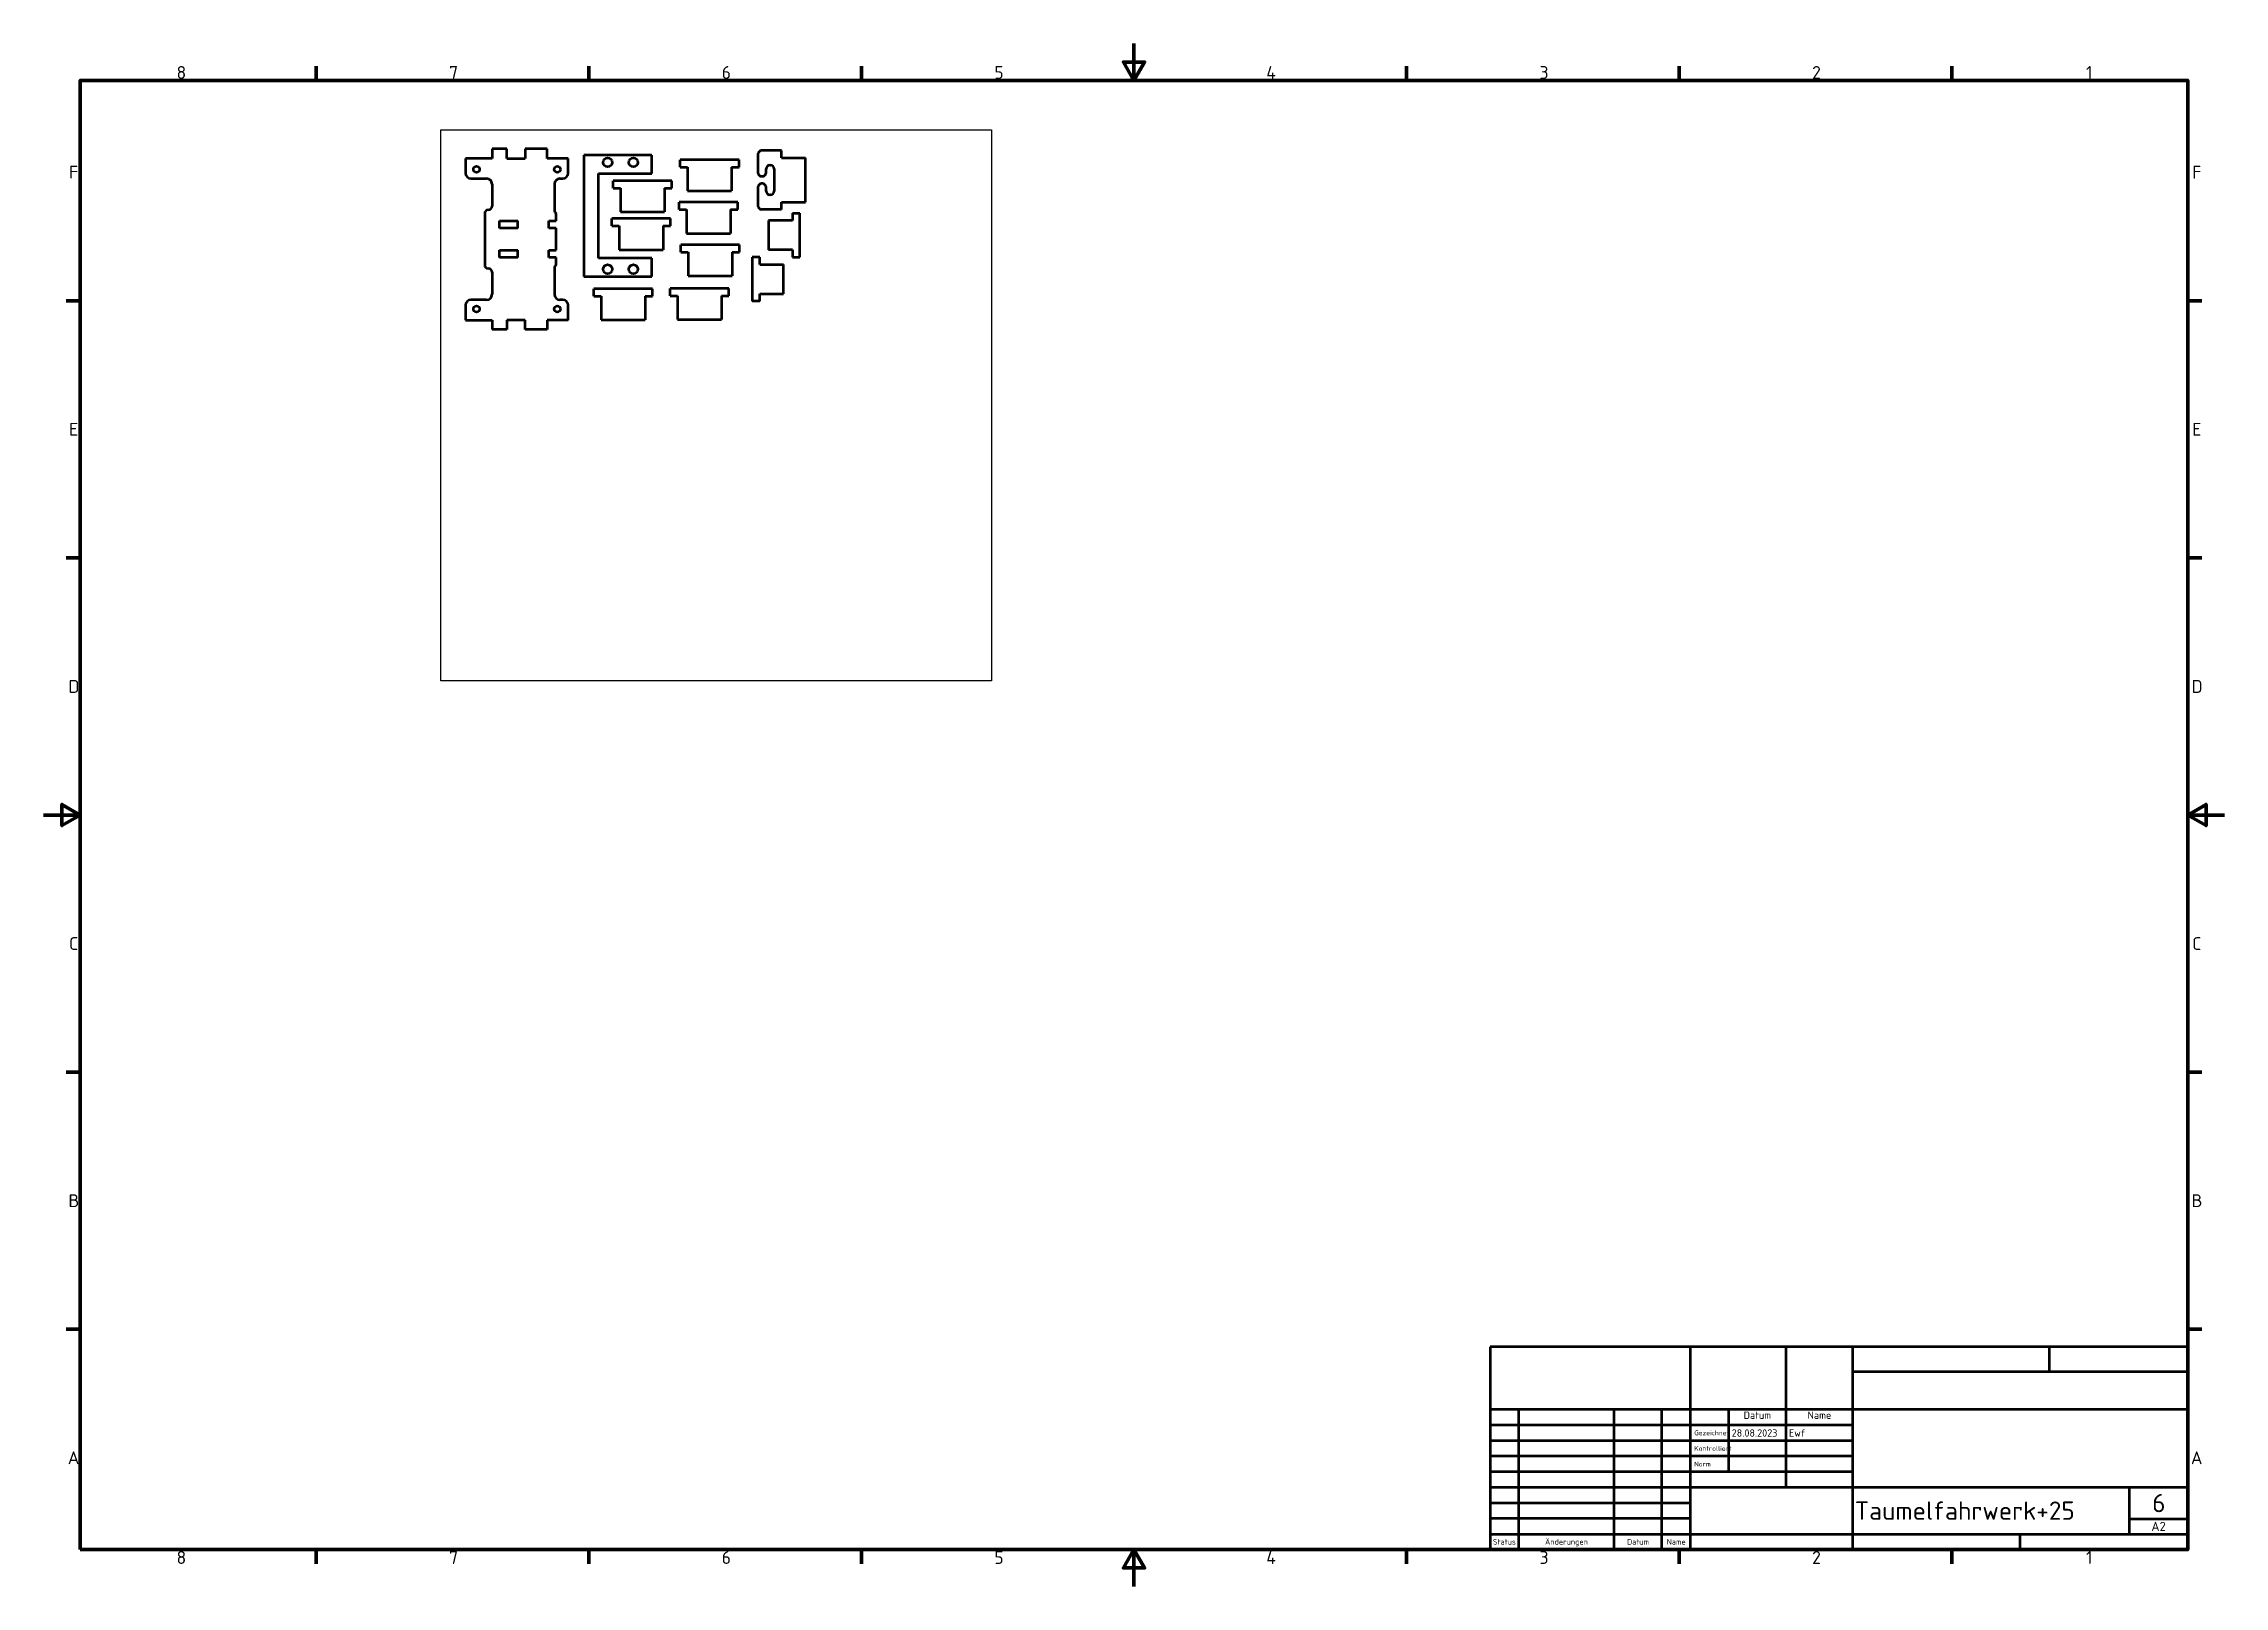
# Model space of a CAD drawing. Header units: millimetres. Extents: x 0 to 594, y 0 to 420.
import ezdxf
from ezdxf.enums import TextEntityAlignment as Align

# ---------------------------------------------------------------- set-up
doc = ezdxf.new("R2010")
doc.units = ezdxf.units.MM
for name, color, linetype, lineweight in [('Rahmen (ISO)', 7, 'Continuous', 70), ('Sichtbar (ISO)', 7, 'Continuous', 50), ('Skizziergeometrie (ISO)', 7, 'Continuous', 25), ('Titel (ISO)', 7, 'Continuous', 50)]:
    doc.layers.add(name, color=color, linetype=linetype, lineweight=lineweight)
doc.styles.add('Notiztext (DIN)', font='isocpeur.ttf')
doc.styles.add('Textstil13', font='isocpeur.ttf')
doc.styles.add('Textstil14', font='isocpeur.ttf')
doc.styles.add('Textstil15', font='isocpeur.ttf')
doc.styles.add('Textstil16', font='isocpeur.ttf')
doc.styles.add('Textstil19', font='isocpeur.ttf')

# ---------------------------------------------------------------- blocks, each defined once
blk = doc.blocks.new('Ränder Vorgaberahmen')
at = {"layer": 'Rahmen (ISO)'}
for p, q in [((74.25, 410), (74.25, 413.9)), ((148.5, 410), (148.5, 413.9)), ((222.75, 410), (222.75, 413.9)), ((371.25, 410), (371.25, 413.9)), ((445.5, 410), (445.5, 413.9)), ((519.75, 410), (519.75, 413.9)), ((10, 350), (6.1, 350)), ((584, 350), (587.9, 350)), ((10, 280), (6.1, 280)), ((584, 280), (587.9, 280)), ((10, 140), (6.1, 140)), ((584, 140), (587.9, 140)), ((10, 70), (6.1, 70)), ((584, 70), (587.9, 70)), ((74.25, 10), (74.25, 6.1)), ((148.5, 10), (148.5, 6.1)), ((222.75, 10), (222.75, 6.1)), ((371.25, 10), (371.25, 6.1)), ((445.5, 10), (445.5, 6.1)), ((519.75, 10), (519.75, 6.1))]:
    blk.add_line(p, q, dxfattribs=at)
at = {"layer": 'Rahmen (ISO)', "flags": 128}
for points in [[(297, 420), (297, 410), (294.11, 415), (299.89, 415), (297, 410)], [(10, 10), (10, 410), (584, 410), (584, 10), (10, 10)], [(0, 210), (10, 210), (5, 212.89), (5, 207.11), (10, 210)], [(594, 210), (584, 210), (589, 212.89), (589, 207.11), (584, 210)], [(297, 0), (297, 10), (294.11, 5), (299.89, 5), (297, 10)]]:
    blk.add_lwpolyline(points, dxfattribs=at)
at = {"layer": 'Rahmen (ISO)', "char_height": 3.5, "attachment_point": 7, "style": 'Notiztext (DIN)'}
for s, insert in [('8', (36.2, 410.4)), ('7', (110.45, 410.4)), ('6', (184.7, 410.4)), ('5', (258.95, 410.4)), ('4', (333.03, 410.4)), ('3', (407.45, 410.4)), ('2', (481.7, 410.4)), ('1', (556.3, 410.4)), ('F', (6.93, 383.25)), ('F', (585.23, 383.25)), ('E', (6.93, 313.25)), ('E', (585.23, 313.25)), ('D', (6.75, 243.25)), ('D', (585.05, 243.25)), ('C', (6.93, 173.25)), ('C', (585.23, 173.25)), ('B', (6.75, 103.25)), ('B', (585.05, 103.25)), ('A', (6.58, 33.25)), ('A', (584.88, 33.25)), ('8', (36.2, 6.1)), ('7', (110.45, 6.1)), ('6', (184.7, 6.1)), ('5', (258.95, 6.1)), ('4', (333.03, 6.1)), ('3', (407.45, 6.1)), ('2', (481.7, 6.1)), ('1', (556.3, 6.1))]:
    blk.add_mtext(s, dxfattribs=dict(at, insert=insert))
blk = doc.blocks.new('Schriftfelder DIN')
at = {"layer": 'Titel (ISO)'}
for p, q in [((288.4, 155.08), (98.4, 155.08)), ((98.4, 155.08), (98.4, 99.83)), ((153, 99.83), (153, 155.08)), ((179, 138.08), (179, 155.08)), ((197.2, 99.83), (197.2, 155.08)), ((250.8, 148.33), (250.8, 155.08)), ((288.4, 99.83), (288.4, 155.08)), ((197.2, 148.33), (288.4, 148.33)), ((98.4, 138.08), (288.4, 138.08)), ((106.2, 99.83), (106.2, 138.08)), ((132.2, 99.83), (132.2, 138.08)), ((145.2, 99.83), (145.2, 138.08)), ((163.4, 121.08), (163.4, 138.08)), ((179, 116.83), (179, 138.08)), ((98.4, 133.83), (153, 133.83)), ((153, 133.83), (197.2, 133.83)), ((98.4, 129.58), (153, 129.58)), ((98.4, 125.33), (153, 125.33)), ((153, 129.58), (197.2, 129.58)), ((153, 125.33), (197.2, 125.33)), ((98.4, 121.08), (153, 121.08)), ((153, 121.08), (197.2, 121.08)), ((98.4, 116.83), (153, 116.83)), ((153, 116.83), (288.4, 116.83)), ((272.6, 104.08), (272.6, 116.83)), ((98.4, 112.58), (153, 112.58)), ((153, 108.33), (98.4, 108.33)), ((272.6, 108.22), (288.4, 108.22)), ((98.4, 104.08), (153, 104.08)), ((153, 104.08), (197.2, 104.08)), ((197.2, 104.08), (288.4, 104.08)), ((242.8, 99.83), (242.8, 104.08)), ((98.4, 99.83), (288.4, 99.83))]:
    blk.add_line(p, q, dxfattribs=at)
at = {"layer": 'Titel (ISO)', "style": 'Textstil16'}
for s, p in [('Datum', (171.2, 134.83)), ('Name', (188.1, 134.83))]:
    blk.add_text(s, height=2, dxfattribs=at).set_placement(p, align=Align.BOTTOM_CENTER)
at = {"layer": 'Titel (ISO)', "style": 'Textstil19'}
for s, p in [('Gezeichnet', (154, 130.58)), ('Kontrolliert', (154, 126.33)), ('Norm', (154, 122.08))]:
    blk.add_text(s, height=1.3, dxfattribs=at).set_placement(p, align=Align.BOTTOM_LEFT)
at = {"layer": 'Titel (ISO)', "style": 'Textstil15'}
for s, p in [('Status', (102.3, 101.95)), ('Änderungen', (119.2, 101.95)), ('Datum', (138.7, 101.95)), ('Name', (149.1, 101.95))]:
    blk.add_text(s, height=1.5, dxfattribs=at).set_placement(p, align=Align.MIDDLE_CENTER)
at = {"layer": 'Titel (ISO)'}
for tag, p, height, style in [('ERSTELLUNGSDATUM_001', (164.2, 130.58), 2, 'Textstil16'), ('AUTOR_001', (179.8, 130.58), 2, 'Textstil16'), ('BAUTEILNUMMER_001', (197.7, 107.95), 5, 'Textstil13'), ('Blattnummer_001', (278.75, 110.02), 5, 'Textstil13'), ('Blattgröße_001', (278.5, 104.9), 2.5, 'Textstil14')]:
    blk.add_attdef(tag, p, '', height=height, dxfattribs=dict(at, style=style))
at = {"layer": 'Titel (ISO)', "style": 'Textstil16'}
for tag, p in [('KONTROLLDATUM', (164.4, 126.33)), ('KONTROLLIERT_VON', (180, 126.33)), ('GENEHM.DAT._KONSTR.', (164.4, 122.08)), ('KONSTR._GEN._VON', (180, 122.08))]:
    blk.add_attdef(tag, text='', height=2, dxfattribs=at).set_placement(p, align=Align.BOTTOM_LEFT)
at = {"layer": 'Titel (ISO)', "style": 'Textstil13'}
blk.add_attdef('TITEL', text='', height=5, dxfattribs=at).set_placement((198.2, 127.45), align=Align.MIDDLE_LEFT)

msp = doc.modelspace()

# ---------------------------------------------------------------- linework, layer by layer
at = {"layer": 'Sichtbar (ISO)'}
for p, q in [((122.14, 388.76), (114.9, 388.76)), ((114.9, 388.76), (114.9, 384.76)), ((122.14, 391.36), (122.14, 388.76)), ((126.14, 391.36), (122.14, 391.36)), ((126.14, 388.76), (126.14, 391.36)), ((126.14, 388.76), (131.14, 388.76)), ((137.14, 391.36), (131.14, 391.36)), ((131.14, 391.36), (131.14, 388.76)), ((137.14, 388.76), (137.14, 391.36)), ((142.9, 388.76), (137.14, 388.76)), ((142.9, 384.76), (142.9, 388.76)), ((147.13, 389.63), (147.13, 356.63)), ((165.63, 389.63), (147.13, 389.63)), ((165.63, 384.68), (165.63, 389.63)), ((173.41, 386.39), (173.41, 388.39)), ((189.41, 388.39), (173.41, 388.39)), ((173.41, 386.39), (175.41, 386.39)), ((175.41, 386.39), (175.41, 379.89)), ((187.41, 386.39), (189.41, 386.39)), ((187.41, 386.39), (187.41, 379.89)), ((189.41, 386.39), (189.41, 388.39)), ((194.58, 389.88), (194.58, 384.88)), ((200.98, 390.88), (195.58, 390.88)), ((197.78, 386.88), (197.98, 386.88)), ((200.98, 388.88), (200.98, 390.88)), ((200.98, 388.88), (207.48, 388.88)), ((207.48, 376.88), (207.48, 388.88)), ((116.4, 383.26), (120.64, 383.26)), ((122.14, 381.76), (122.14, 375.76)), ((139.14, 381.76), (139.14, 374.63)), ((140.64, 383.26), (141.4, 383.26)), ((151.13, 361.58), (151.13, 384.68)), ((151.13, 384.68), (165.63, 384.68)), ((155.14, 380.68), (155.14, 382.68)), ((171.14, 382.68), (155.14, 382.68)), ((155.14, 380.68), (157.14, 380.68)), ((157.14, 380.68), (157.14, 374.18)), ((169.14, 380.68), (171.14, 380.68)), ((169.14, 380.68), (169.14, 374.18)), ((171.14, 380.68), (171.14, 382.68)), ((194.58, 380.88), (194.58, 375.88)), ((195.58, 383.88), (195.78, 383.88)), ((195.78, 381.88), (195.58, 381.88)), ((196.78, 384.88), (196.78, 385.88)), ((196.78, 379.88), (196.78, 380.88)), ((198.98, 385.88), (198.98, 379.88)), ((173.1, 374.81), (173.1, 376.81)), ((189.1, 376.81), (173.1, 376.81)), ((173.1, 374.81), (175.1, 374.81)), ((175.1, 374.81), (175.1, 368.31)), ((175.41, 379.89), (187.41, 379.89)), ((187.1, 374.81), (189.1, 374.81)), ((187.1, 374.81), (187.1, 368.31)), ((189.1, 374.81), (189.1, 376.81)), ((200.98, 374.88), (195.58, 374.88)), ((197.98, 378.88), (197.78, 378.88)), ((200.98, 374.88), (200.98, 376.88)), ((200.98, 376.88), (207.48, 376.88)), ((120.14, 373.76), (120.14, 359.76)), ((124.14, 369.76), (124.14, 371.76)), ((124.14, 371.76), (129.14, 371.76)), ((129.14, 369.76), (124.14, 369.76)), ((129.14, 369.76), (129.14, 371.76)), ((137.64, 371.76), (139.64, 371.76)), ((137.64, 369.76), (137.64, 371.76)), ((139.64, 369.76), (137.64, 369.76)), ((139.64, 371.76), (139.64, 373.76)), ((139.64, 363.76), (139.64, 369.76)), ((154.79, 370.39), (154.79, 372.39)), ((170.79, 372.39), (154.79, 372.39)), ((154.79, 370.39), (156.79, 370.39)), ((156.79, 370.39), (156.79, 363.89)), ((157.14, 374.18), (169.14, 374.18)), ((168.79, 370.39), (170.79, 370.39)), ((168.79, 370.39), (168.79, 363.89)), ((170.79, 370.39), (170.79, 372.39)), ((175.1, 368.31), (187.1, 368.31)), ((203.95, 371.86), (197.45, 371.86)), ((197.45, 371.86), (197.45, 363.86)), ((203.95, 373.86), (205.95, 373.86)), ((203.95, 373.86), (203.95, 371.86)), ((205.95, 361.86), (205.95, 373.86)), ((124.14, 361.76), (124.14, 363.76)), ((124.14, 363.76), (129.14, 363.76)), ((129.14, 361.76), (129.14, 363.76)), ((137.64, 363.76), (139.64, 363.76)), ((137.64, 361.76), (137.64, 363.76)), ((156.79, 363.89), (168.79, 363.89)), ((173.58, 363.26), (173.58, 365.26)), ((189.58, 365.26), (173.58, 365.26)), ((173.58, 363.26), (175.58, 363.26)), ((175.58, 363.26), (175.58, 356.76)), ((187.58, 363.26), (189.58, 363.26)), ((187.58, 363.26), (187.58, 356.76)), ((189.58, 363.26), (189.58, 365.26)), ((203.95, 363.86), (197.45, 363.86)), ((203.95, 363.86), (203.95, 361.86)), ((122.14, 357.76), (122.14, 351.76)), ((129.14, 361.76), (124.14, 361.76)), ((139.64, 361.76), (137.64, 361.76)), ((139.14, 358.89), (139.14, 351.76)), ((139.64, 359.76), (139.64, 361.76)), ((147.13, 356.63), (165.63, 356.63)), ((165.63, 361.58), (151.13, 361.58)), ((165.63, 356.63), (165.63, 361.58)), ((175.58, 356.76), (187.58, 356.76)), ((195.04, 361.86), (193.04, 361.86)), ((193.04, 361.86), (193.04, 349.86)), ((195.04, 359.86), (195.04, 361.86)), ((195.04, 359.86), (201.54, 359.86)), ((201.54, 351.86), (201.54, 359.86)), ((203.95, 361.86), (205.95, 361.86)), ((149.86, 351.28), (149.86, 353.28)), ((165.86, 353.28), (149.86, 353.28)), ((149.86, 351.28), (151.86, 351.28)), ((151.86, 351.28), (151.86, 344.78)), ((163.86, 351.28), (165.86, 351.28)), ((163.86, 351.28), (163.86, 344.78)), ((165.86, 351.28), (165.86, 353.28)), ((170.62, 351.36), (170.62, 353.36)), ((186.62, 353.36), (170.62, 353.36)), ((170.62, 351.36), (172.62, 351.36)), ((172.62, 351.36), (172.62, 344.86)), ((184.62, 351.36), (186.62, 351.36)), ((184.62, 351.36), (184.62, 344.86)), ((186.62, 351.36), (186.62, 353.36)), ((195.04, 349.86), (195.04, 351.86)), ((195.04, 351.86), (201.54, 351.86)), ((114.9, 348.76), (114.9, 344.76)), ((114.9, 344.76), (122.14, 344.76)), ((120.64, 350.26), (116.4, 350.26)), ((122.14, 344.76), (122.14, 342.16)), ((126.14, 344.76), (126.14, 342.16)), ((131.14, 344.76), (126.14, 344.76)), ((131.14, 342.16), (131.14, 344.76)), ((142.9, 344.76), (137.14, 344.76)), ((137.14, 344.76), (137.14, 342.16)), ((141.4, 350.26), (140.64, 350.26)), ((142.9, 344.76), (142.9, 348.76)), ((151.86, 344.78), (163.86, 344.78)), ((172.62, 344.86), (184.62, 344.86)), ((195.04, 349.86), (193.04, 349.86)), ((126.14, 342.16), (122.14, 342.16)), ((137.14, 342.16), (131.14, 342.16))]:
    msp.add_line(p, q, dxfattribs=at)
for centre, radius in [((117.9, 385.76), 0.85), ((139.9, 385.76), 0.85), ((153.63, 387.68), 1.25), ((160.63, 387.68), 1.25), ((153.63, 358.58), 1.25), ((160.63, 358.58), 1.25), ((117.9, 347.76), 0.85), ((139.9, 347.76), 0.85)]:
    msp.add_circle(centre, radius, dxfattribs=at)
for centre, radius, start, end in [((195.58, 389.88), 1, 90, 180), ((197.78, 385.88), 1, 90, 180), ((197.98, 385.88), 1, 0, 90), ((116.4, 384.76), 1.5, 180, 270), ((120.64, 381.76), 1.5, 0, 90), ((140.64, 381.76), 1.5, 90, 180), ((141.4, 384.76), 1.5, 270, 0), ((195.58, 384.88), 1, 180, 270), ((195.58, 380.88), 1, 90, 180), ((195.78, 384.88), 1, 270, 0), ((195.78, 380.88), 1, 0, 90), ((121.14, 373.76), 1, 90, 180), ((121.14, 375.76), 1, 270, 0), ((140.14, 374.63), 1, 180, 240), ((195.58, 375.88), 1, 180, 270), ((197.78, 379.88), 1, 180, 270), ((197.98, 379.88), 1, 270, 0), ((121.14, 359.76), 1, 180, 270), ((121.14, 357.76), 1, 0, 90), ((140.14, 358.89), 1, 120, 180), ((120.64, 351.76), 1.5, 270, 0), ((140.64, 351.76), 1.5, 180, 270), ((116.4, 348.76), 1.5, 90, 180), ((141.4, 348.76), 1.5, 0, 90)]:
    msp.add_arc(centre, radius, start, end, dxfattribs=at)
at = {"layer": 'Skizziergeometrie (ISO)'}
for p, q in [((108.22, 396.53), (258.22, 396.53)), ((108.22, 246.53), (108.22, 396.53)), ((258.22, 396.53), (258.22, 246.53)), ((258.22, 246.53), (108.22, 246.53))]:
    msp.add_line(p, q, dxfattribs=at)

# ---------------------------------------------------------------- block references
msp.add_blockref('Ränder Vorgaberahmen', (0, 0))
msp.add_blockref('Schriftfelder DIN', (295.6, -89.83)).add_auto_attribs({'Blattnummer_001': '6', 'Blattgröße_001': 'A2', 'BAUTEILNUMMER_001': 'Taumelfahrwerk+25', 'ERSTELLUNGSDATUM_001': '28.08.2023', 'AUTOR_001': 'Ewf'})

doc.saveas('drawing.dxf')
